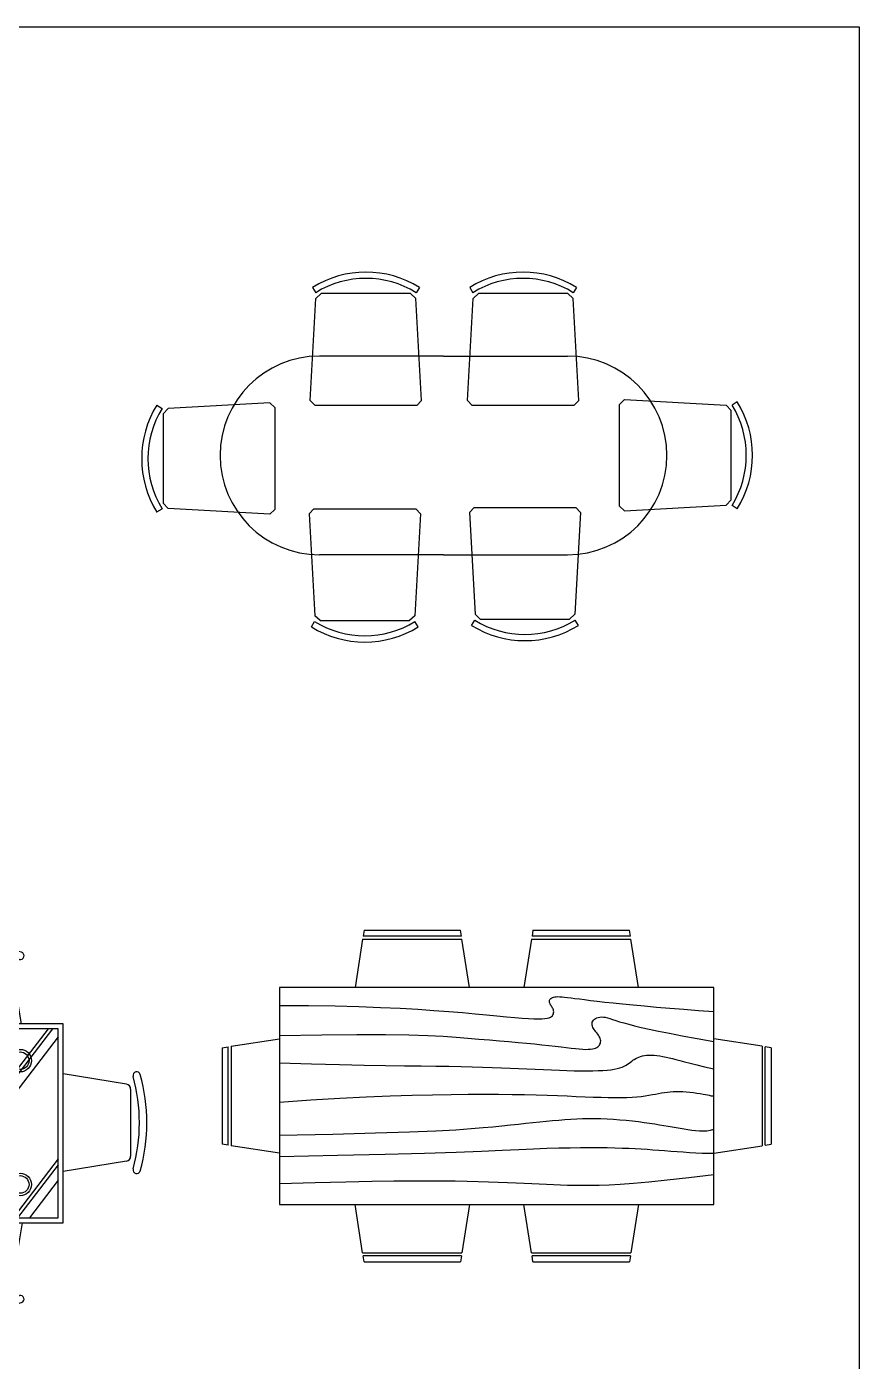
# Model space of a CAD drawing. Extents: x 15.9 to 33.1, y 12.3 to 21.3.
# Drawn here: x 29.75 to 33.1, y 15.95 to 21.32 of the extents above; entities that cross this region are included whole.
import ezdxf

# ---------------------------------------------------------------- set-up
doc = ezdxf.new("R2010")
doc.units = 0
doc.header["$LTSCALE"] = 0.5
doc.header["$MEASUREMENT"] = 0
doc.layers.get('0').update_dxf_attribs({"linetype": 'CONTINUOUS'})
doc.layers.add('Deftpoints', color=7, linetype='CONTINUOUS', plot=False)

# ---------------------------------------------------------------- blocks, each defined once
blk = doc.blocks.new('A$C0F754372')
for p, q in [((0.522, 2.3991), (0.5352, 2.3778)), ((0.5361, 2.3541), (0.5572, 2.3741)), ((0.9172, 2.3741), (0.5572, 2.3741)), ((0.9172, 2.3741), (0.9383, 2.3541)), ((0.9525, 2.3991), (0.9393, 2.3778)), ((0.5133, 1.9441), (0.5361, 2.3541)), ((0.9611, 1.9441), (0.9383, 2.3541)), ((0.5322, 1.9241), (0.5133, 1.9441)), ((0.9422, 1.9241), (0.9611, 1.9441)), ((0.9422, 1.9241), (0.5322, 1.9241)), ((0.0613, 1.7516), (0.0826, 1.7384)), ((0.0863, 1.7163), (0.1062, 1.7374)), ((0.5163, 1.7602), (0.1062, 1.7374)), ((0.5363, 1.7413), (0.5163, 1.7602)), ((0.5363, 1.7413), (0.5363, 1.3313)), ((0.9472, 1.7487), (0.9672, 1.7676)), ((0.9472, 1.3387), (0.9472, 1.7487)), ((0.9672, 1.7676), (1.3773, 1.7448)), ((1.3773, 1.7448), (1.3972, 1.7237)), ((1.3972, 1.3637), (1.3972, 1.7237)), ((1.4222, 1.7588), (1.4009, 1.7457)), ((0.0863, 1.7163), (0.0863, 1.3563)), ((0.3379, 1.2157), (0.3379, 1.7157)), ((1.1379, 1.2157), (1.1379, 1.7157)), ((0.1062, 1.3352), (0.0863, 1.3563)), ((1.3972, 1.3637), (1.3773, 1.3426)), ((0.0613, 1.3211), (0.0826, 1.3343)), ((0.5163, 1.3124), (0.1062, 1.3352)), ((0.5363, 1.3313), (0.5163, 1.3124)), ((0.9472, 1.3387), (0.9672, 1.3198)), ((0.9672, 1.3198), (1.3773, 1.3426)), ((1.4222, 1.3284), (1.4009, 1.3416)), ((0.3379, 1.2157), (0.3379, 0.7157)), ((1.1379, 1.2157), (1.1379, 0.7157)), ((0.0613, 1.1185), (0.0826, 1.1053)), ((0.0863, 1.0832), (0.1062, 1.1043)), ((0.0863, 1.0832), (0.0863, 0.7232)), ((0.5163, 1.1271), (0.1062, 1.1043)), ((0.5363, 1.1082), (0.5163, 1.1271)), ((0.5363, 1.1082), (0.5363, 0.6982)), ((0.9531, 1.1038), (0.9731, 1.1227)), ((0.9531, 0.6938), (0.9531, 1.1038)), ((0.9731, 1.1227), (1.3831, 1.0999)), ((1.3831, 1.0999), (1.4031, 1.0788)), ((1.4031, 0.7188), (1.4031, 1.0788)), ((1.428, 1.114), (1.4068, 1.1008)), ((0.0613, 0.688), (0.0826, 0.7012)), ((0.1062, 0.7021), (0.0863, 0.7232)), ((0.5163, 0.6793), (0.1062, 0.7021)), ((1.4031, 0.7188), (1.3831, 0.6977)), ((0.5363, 0.6982), (0.5163, 0.6793)), ((0.9531, 0.6938), (0.9731, 0.6749)), ((0.9731, 0.6749), (1.3831, 0.6977)), ((1.428, 0.6835), (1.4068, 0.6967)), ((0.5454, 0.5363), (0.5265, 0.5163)), ((0.5265, 0.5163), (0.5493, 0.1062)), ((0.5454, 0.5363), (0.9554, 0.5363)), ((0.9743, 0.5163), (0.9515, 0.1062)), ((0.9554, 0.5363), (0.9743, 0.5163)), ((0.5351, 0.0613), (0.5483, 0.0826)), ((0.5704, 0.0863), (0.5493, 0.1062)), ((0.5704, 0.0863), (0.9304, 0.0863)), ((0.9515, 0.1062), (0.9304, 0.0863)), ((0.9656, 0.0613), (0.9524, 0.0826))]:
    blk.add_line(p, q)
for centre, radius, start, end in [((0.7372, 2.052), 0.4084, 58.1974, 121.8026), ((0.7372, 2.052), 0.3834, 58.1974, 121.8026), ((0.7379, 1.7157), 0.4, 0, 180), ((0.4084, 1.5364), 0.4084, 148.1974, 211.8026), ((0.4084, 1.5364), 0.3834, 148.1974, 211.8026), ((1.0751, 1.5436), 0.3834, 328.1974, 31.8026), ((1.0751, 1.5436), 0.4084, 328.1974, 31.8026), ((0.4084, 0.9033), 0.4084, 148.1974, 211.8026), ((0.4084, 0.9033), 0.3834, 148.1974, 211.8026), ((1.0809, 0.8988), 0.3834, 328.1974, 31.8026), ((1.0809, 0.8988), 0.4084, 328.1974, 31.8026), ((0.7379, 0.7157), 0.4, 180, 0), ((0.7504, 0.4084), 0.4084, 238.1974, 301.8026), ((0.7504, 0.4084), 0.3834, 238.1974, 301.8026)]:
    blk.add_arc(centre, radius, start, end)
blk = doc.blocks.new('A$C01F42A49')
for p, q in [((0.5355, 1.3787), (0.4972, 1.1456)), ((0.8254, 1.3954), (0.5552, 1.3954)), ((0.8451, 1.3787), (0.8834, 1.1456)), ((1.217, 1.3787), (1.1787, 1.1456)), ((1.2367, 1.3954), (1.5069, 1.3954)), ((1.5266, 1.3787), (1.5649, 1.1456)), ((1.7342, 1.1456), (0.3342, 1.1456)), ((0.3342, 1.1456), (0.3342, 0.3456)), ((1.7342, 0.3456), (1.7342, 1.1456)), ((1.7142, 1.1256), (0.3542, 1.1256)), ((0.3542, 1.1256), (0.3542, 0.3656)), ((1.7142, 0.3656), (1.7142, 1.1256)), ((0.0792, 0.9029), (0.3342, 0.9448)), ((1.9892, 0.9029), (1.7342, 0.9448)), ((0.0624, 0.8832), (0.0624, 0.613)), ((2.0059, 0.8832), (2.0059, 0.613)), ((0.0792, 0.5933), (0.3342, 0.5514)), ((1.9892, 0.5933), (1.7342, 0.5514)), ((0.3342, 0.3456), (1.7342, 0.3456)), ((0.3542, 0.3656), (1.7142, 0.3656)), ((0.5355, 0.0792), (0.4917, 0.3456)), ((0.8451, 0.0792), (0.8889, 0.3456)), ((1.217, 0.0792), (1.1732, 0.3456)), ((1.5266, 0.0792), (1.5704, 0.3456)), ((0.8254, 0.0624), (0.5552, 0.0624)), ((1.2367, 0.0624), (1.5069, 0.0624))]:
    blk.add_line(p, q)
at = {"linetype": 'ByBlock'}
for p, q in [((0.7713, 1.1256), (0.3542, 0.583)), ((0.7233, 1.1256), (0.3542, 0.6453)), ((0.7053, 1.1256), (0.3542, 0.6688)), ((1.1756, 1.1256), (0.5914, 0.3656)), ((1.1936, 1.1256), (0.6094, 0.3656)), ((1.2416, 1.1256), (0.6573, 0.3656)), ((1.6731, 1.1256), (1.0888, 0.3656)), ((1.6911, 1.1256), (1.1068, 0.3656)), ((1.7142, 1.0932), (1.1548, 0.3656)), ((1.7142, 0.6023), (1.5322, 0.3656)), ((1.7142, 0.5788), (1.5502, 0.3656)), ((1.7142, 0.5165), (1.5981, 0.3656))]:
    blk.add_line(p, q, dxfattribs=at)
for centre, radius in [((0.5108, 0.998), 0.0454), ((0.5108, 0.998), 0.0354), ((1.5611, 0.998), 0.0454), ((1.5611, 0.998), 0.0354), ((0.5108, 0.4995), 0.0454), ((1.5611, 0.4995), 0.0454), ((0.5108, 0.4995), 0.0354), ((1.5611, 0.4995), 0.0354)]:
    blk.add_circle(centre, radius)
for centre, radius, start, end in [((0.6903, 0.7365), 0.7243, 74.4701, 105.577), ((1.3718, 0.7365), 0.7243, 74.423, 105.5299), ((0.5004, 1.4199), 0.015, 105.4901, 284.2842), ((0.6903, 0.7369), 0.6939, 74.4325, 105.5675), ((0.8803, 1.4199), 0.015, 255.7158, 74.5099), ((1.1819, 1.4199), 0.015, 105.4901, 284.2842), ((1.3718, 0.7369), 0.6939, 74.4325, 105.5675), ((1.5617, 1.4199), 0.015, 255.7158, 74.5099), ((0.5552, 1.3754), 0.02, 90, 170.6717), ((0.8254, 1.3754), 0.02, 9.3283, 90), ((1.2367, 1.3754), 0.02, 90, 170.6717), ((1.5069, 1.3754), 0.02, 9.3283, 90), ((0.7214, 0.7481), 0.7243, 164.4701, 195.577), ((0.038, 0.9381), 0.015, 345.7158, 164.5099), ((0.721, 0.7481), 0.6939, 164.4325, 195.5675), ((2.0303, 0.9381), 0.015, 15.4901, 194.2842), ((1.3473, 0.7481), 0.6939, 344.4325, 15.5675), ((1.347, 0.7481), 0.7243, 344.423, 15.5299), ((0.0824, 0.8832), 0.02, 99.3283, 180), ((1.9859, 0.8832), 0.02, 0, 80.6717), ((0.0824, 0.613), 0.02, 180, 260.6717), ((1.9859, 0.613), 0.02, 279.3283, 0), ((0.038, 0.5582), 0.015, 195.4901, 14.2842), ((2.0303, 0.5582), 0.015, 165.7158, 344.5099), ((0.5552, 0.0824), 0.02, 189.3283, 270), ((0.8254, 0.0824), 0.02, 270, 350.6717), ((1.2367, 0.0824), 0.02, 189.3283, 270), ((1.5069, 0.0824), 0.02, 270, 350.6717), ((0.5004, 0.038), 0.015, 75.7158, 254.5099), ((0.6903, 0.7214), 0.7243, 254.423, 285.5299), ((0.6903, 0.721), 0.6939, 254.4325, 285.5675), ((0.8803, 0.038), 0.015, 285.4901, 104.2842), ((1.1819, 0.038), 0.015, 75.7158, 254.5099), ((1.3718, 0.7214), 0.7243, 254.4701, 285.577), ((1.3718, 0.721), 0.6939, 254.4325, 285.5675), ((1.5617, 0.038), 0.015, 285.4901, 104.2842)]:
    blk.add_arc(centre, radius, start, end)
blk = doc.blocks.new('A$C72FA0E17')
at = {"linetype": 'Continuous'}
for p, q in [((0.5654, 1.3001), (0.535, 1.1056)), ((0.5655, 1.3001), (0.9657, 1.3001)), ((0.5711, 1.3365), (0.5673, 1.3122)), ((0.9637, 1.3122), (0.5673, 1.3122)), ((0.5711, 1.3365), (0.9599, 1.3365)), ((0.9636, 1.3122), (0.9599, 1.3365)), ((0.9959, 1.1056), (0.9655, 1.3)), ((1.2458, 1.3001), (1.2154, 1.1056)), ((1.2459, 1.3001), (1.6461, 1.3001)), ((1.2515, 1.3365), (1.2477, 1.3122)), ((1.6441, 1.3122), (1.2477, 1.3122)), ((1.2515, 1.3365), (1.6403, 1.3365)), ((1.644, 1.3122), (1.6403, 1.3365)), ((1.6763, 1.1056), (1.6459, 1.3)), ((1.9805, 1.1057), (0.2309, 1.1057)), ((0.2309, 1.1057), (0.2309, 0.2309)), ((1.9805, 0.2309), (1.9805, 1.1057)), ((0.2309, 1.0328), (0.348, 1.0322)), ((0.348, 1.0322), (0.4542, 1.0307)), ((0.4542, 1.0307), (0.5503, 1.0283)), ((0.5503, 1.0283), (0.6372, 1.0252)), ((0.6372, 1.0252), (0.716, 1.0215)), ((0.716, 1.0215), (0.7874, 1.0174)), ((1.3178, 1.0479), (1.3179, 1.0509)), ((1.3183, 1.0449), (1.3178, 1.0479)), ((1.3179, 1.0509), (1.3186, 1.0538)), ((1.3193, 1.0419), (1.3183, 1.0449)), ((1.3186, 1.0538), (1.3198, 1.0565)), ((1.3208, 1.0388), (1.3193, 1.0419)), ((1.3198, 1.0565), (1.3216, 1.0591)), ((1.3226, 1.0357), (1.3208, 1.0388)), ((1.3216, 1.0591), (1.324, 1.0614)), ((1.3246, 1.0325), (1.3226, 1.0357)), ((1.324, 1.0614), (1.3269, 1.0634)), ((1.3267, 1.0292), (1.3246, 1.0325)), ((1.3288, 1.0258), (1.3267, 1.0292)), ((1.3269, 1.0634), (1.3304, 1.0651)), ((1.3308, 1.0223), (1.3288, 1.0258)), ((1.3304, 1.0651), (1.3345, 1.0665)), ((1.3324, 1.0186), (1.3308, 1.0223)), ((1.3345, 1.0665), (1.3393, 1.0674)), ((1.3393, 1.0674), (1.345, 1.068)), ((1.345, 1.068), (1.3517, 1.0682)), ((1.3517, 1.0682), (1.3595, 1.068)), ((1.3595, 1.068), (1.3686, 1.0674)), ((1.3686, 1.0674), (1.3791, 1.0665)), ((1.3791, 1.0665), (1.3912, 1.0651)), ((1.3912, 1.0651), (1.405, 1.0634)), ((1.405, 1.0634), (1.4208, 1.0614)), ((1.4208, 1.0614), (1.4389, 1.059)), ((1.4389, 1.059), (1.4596, 1.0563)), ((1.4596, 1.0563), (1.4833, 1.0533)), ((1.4833, 1.0533), (1.5101, 1.0501)), ((1.5101, 1.0501), (1.5404, 1.0466)), ((1.5404, 1.0466), (1.5744, 1.0429)), ((1.5744, 1.0429), (1.6125, 1.039)), ((1.6125, 1.039), (1.6545, 1.0349)), ((1.6545, 1.0349), (1.7003, 1.0307)), ((1.7003, 1.0307), (1.7497, 1.0264)), ((1.7497, 1.0264), (1.8026, 1.022)), ((1.8026, 1.022), (1.8588, 1.0175)), ((0.7874, 1.0174), (0.8525, 1.013)), ((0.8525, 1.013), (0.9123, 1.0085)), ((0.9123, 1.0085), (0.9674, 1.0039)), ((0.9674, 1.0039), (1.0181, 0.9995)), ((1.0181, 0.9995), (1.0645, 0.9952)), ((1.0645, 0.9952), (1.1065, 0.9912)), ((1.1065, 0.9912), (1.1444, 0.9876)), ((1.1444, 0.9876), (1.1781, 0.9845)), ((1.1781, 0.9845), (1.2077, 0.982)), ((1.2077, 0.982), (1.2332, 0.9801)), ((1.2332, 0.9801), (1.2548, 0.979)), ((1.2548, 0.979), (1.2728, 0.9785)), ((1.2728, 0.9785), (1.2876, 0.9787)), ((1.2876, 0.9787), (1.2995, 0.9796)), ((1.2995, 0.9796), (1.309, 0.981)), ((1.309, 0.981), (1.3164, 0.9829)), ((1.3164, 0.9829), (1.322, 0.9854)), ((1.322, 0.9854), (1.3264, 0.9882)), ((1.3264, 0.9882), (1.3297, 0.9914)), ((1.3297, 0.9914), (1.3322, 0.9949)), ((1.3322, 0.9949), (1.3338, 0.9987)), ((1.3338, 1.0147), (1.3324, 1.0186)), ((1.3346, 1.0107), (1.3338, 1.0147)), ((1.3338, 0.9987), (1.3347, 1.0026)), ((1.335, 1.0067), (1.3346, 1.0107)), ((1.3347, 1.0026), (1.335, 1.0067)), ((1.4906, 0.9661), (1.4924, 0.97)), ((1.4924, 0.97), (1.4952, 0.9737)), ((1.4952, 0.9737), (1.4988, 0.9771)), ((1.4988, 0.9771), (1.5032, 0.9801)), ((1.5032, 0.9801), (1.5084, 0.9826)), ((1.5084, 0.9826), (1.5142, 0.9846)), ((1.5142, 0.9846), (1.5206, 0.9859)), ((1.5206, 0.9859), (1.5276, 0.9865)), ((1.5276, 0.9865), (1.535, 0.9862)), ((1.535, 0.9862), (1.5428, 0.985)), ((1.5428, 0.985), (1.5514, 0.9829)), ((1.5514, 0.9829), (1.561, 0.98)), ((1.561, 0.98), (1.572, 0.9764)), ((1.572, 0.9764), (1.5848, 0.9722)), ((1.5848, 0.9722), (1.5997, 0.9675)), ((1.5997, 0.9675), (1.6171, 0.9624)), ((1.8588, 1.0175), (1.9181, 1.013)), ((1.9181, 1.013), (1.9805, 1.0085)), ((0.2309, 0.9113), (0.4015, 0.9147)), ((0.4015, 0.9147), (0.5426, 0.9162)), ((0.5426, 0.9162), (0.6579, 0.9161)), ((0.6579, 0.9161), (0.7517, 0.9145)), ((0.7517, 0.9145), (0.8277, 0.912)), ((1.4895, 0.9578), (1.4897, 0.962)), ((1.4901, 0.9535), (1.4895, 0.9578)), ((1.4897, 0.962), (1.4906, 0.9661)), ((1.4914, 0.9491), (1.4901, 0.9535)), ((1.4933, 0.9446), (1.4914, 0.9491)), ((1.4957, 0.9401), (1.4933, 0.9446)), ((1.4985, 0.9356), (1.4957, 0.9401)), ((1.5017, 0.931), (1.4985, 0.9356)), ((1.5051, 0.9264), (1.5017, 0.931)), ((1.5087, 0.9219), (1.5051, 0.9264)), ((1.5122, 0.9173), (1.5087, 0.9219)), ((1.5155, 0.9128), (1.5122, 0.9173)), ((1.6171, 0.9624), (1.6372, 0.9568)), ((1.6372, 0.9568), (1.6606, 0.9509)), ((1.6606, 0.9509), (1.6879, 0.9446)), ((1.6879, 0.9446), (1.7199, 0.9376)), ((1.7199, 0.9376), (1.7576, 0.9299)), ((1.7576, 0.9299), (1.8016, 0.9211)), ((1.8016, 0.9211), (1.8529, 0.9111)), ((0, 0.8627), (0.0243, 0.8664)), ((0, 0.8627), (0, 0.4739)), ((0.0243, 0.47), (0.0243, 0.8664)), ((0.0364, 0.8683), (0.2309, 0.8987)), ((0.0365, 0.8682), (0.0365, 0.468)), ((0.8277, 0.912), (0.8899, 0.9087)), ((0.8899, 0.9087), (0.9425, 0.905)), ((0.9425, 0.905), (0.9892, 0.9011)), ((0.9892, 0.9011), (1.0335, 0.8974)), ((1.0335, 0.8974), (1.0759, 0.8939)), ((1.0759, 0.8939), (1.1164, 0.8905)), ((1.1164, 0.8905), (1.1549, 0.8872)), ((1.1549, 0.8872), (1.1913, 0.884)), ((1.1913, 0.884), (1.2257, 0.8809)), ((1.2257, 0.8809), (1.2579, 0.8778)), ((1.2579, 0.8778), (1.2879, 0.8748)), ((1.2879, 0.8748), (1.3156, 0.8718)), ((1.3156, 0.8718), (1.3412, 0.8688)), ((1.3412, 0.8688), (1.3645, 0.866)), ((1.3645, 0.866), (1.3859, 0.8634)), ((1.3859, 0.8634), (1.4052, 0.8611)), ((1.4052, 0.8611), (1.4226, 0.8591)), ((1.4981, 0.8594), (1.5038, 0.8614)), ((1.5038, 0.8614), (1.5086, 0.8639)), ((1.5086, 0.8639), (1.5127, 0.8667)), ((1.5127, 0.8667), (1.5162, 0.8699)), ((1.5184, 0.9082), (1.5155, 0.9128)), ((1.5162, 0.8699), (1.5191, 0.8735)), ((1.5209, 0.9037), (1.5184, 0.9082)), ((1.5191, 0.8735), (1.5214, 0.8773)), ((1.5228, 0.8991), (1.5209, 0.9037)), ((1.5214, 0.8773), (1.5231, 0.8814)), ((1.5239, 0.8946), (1.5228, 0.8991)), ((1.5231, 0.8814), (1.524, 0.8856)), ((1.5244, 0.8901), (1.5239, 0.8946)), ((1.524, 0.8856), (1.5244, 0.8901)), ((1.8529, 0.9111), (1.9123, 0.8998)), ((1.9123, 0.8998), (1.9805, 0.887)), ((2.1749, 0.8683), (1.9804, 0.8987)), ((2.1749, 0.8682), (2.1749, 0.468)), ((2.2113, 0.8627), (2.187, 0.8664)), ((2.187, 0.47), (2.187, 0.8664)), ((2.2113, 0.8627), (2.2113, 0.4739)), ((1.4226, 0.8591), (1.4381, 0.8576)), ((1.4381, 0.8576), (1.4519, 0.8566)), ((1.4519, 0.8566), (1.464, 0.8561)), ((1.464, 0.8561), (1.4745, 0.8562)), ((1.4745, 0.8562), (1.4836, 0.8568)), ((1.4836, 0.8568), (1.4914, 0.8578)), ((1.4914, 0.8578), (1.4981, 0.8594)), ((1.6439, 0.8041), (1.6492, 0.8081)), ((1.6492, 0.8081), (1.6544, 0.812)), ((1.6544, 0.812), (1.6598, 0.8157)), ((1.6598, 0.8157), (1.6655, 0.8192)), ((1.6655, 0.8192), (1.6715, 0.8223)), ((1.6715, 0.8223), (1.678, 0.8252)), ((1.678, 0.8252), (1.6849, 0.8276)), ((1.6849, 0.8276), (1.6923, 0.8297)), ((1.6923, 0.8297), (1.7004, 0.8312)), ((1.7004, 0.8312), (1.7091, 0.8323)), ((1.7091, 0.8323), (1.7186, 0.8328)), ((1.7186, 0.8328), (1.7288, 0.8327)), ((1.7288, 0.8327), (1.7395, 0.8321)), ((1.7395, 0.8321), (1.7509, 0.831)), ((1.7509, 0.831), (1.7627, 0.8294)), ((1.7627, 0.8294), (1.7749, 0.8274)), ((1.7749, 0.8274), (1.7874, 0.825)), ((1.7874, 0.825), (1.8002, 0.8221)), ((1.8002, 0.8221), (1.8134, 0.8189)), ((1.8134, 0.8189), (1.8275, 0.8152)), ((1.8275, 0.8152), (1.8435, 0.8109)), ((1.8435, 0.8109), (1.8622, 0.8059)), ((0.2309, 0.8019), (0.3593, 0.7979)), ((0.3593, 0.7979), (0.4722, 0.7948)), ((0.4722, 0.7948), (0.5712, 0.7926)), ((0.5712, 0.7926), (0.6579, 0.791)), ((0.6579, 0.791), (0.7338, 0.7899)), ((0.7338, 0.7899), (0.8007, 0.7891)), ((0.8007, 0.7891), (0.8599, 0.7884)), ((0.8599, 0.7884), (0.9133, 0.7877)), ((0.9133, 0.7877), (0.9621, 0.7869)), ((0.9621, 0.7869), (1.007, 0.7859)), ((1.007, 0.7859), (1.0487, 0.7847)), ((1.0487, 0.7847), (1.0877, 0.7834)), ((1.0877, 0.7834), (1.1245, 0.782)), ((1.1245, 0.782), (1.1596, 0.7806)), ((1.1596, 0.7806), (1.1936, 0.7791)), ((1.1936, 0.7791), (1.2272, 0.7776)), ((1.2272, 0.7776), (1.2605, 0.7761)), ((1.2605, 0.7761), (1.2936, 0.7746)), ((1.2936, 0.7746), (1.3261, 0.7733)), ((1.3261, 0.7733), (1.3578, 0.772)), ((1.3578, 0.772), (1.3883, 0.771)), ((1.3883, 0.771), (1.4174, 0.7702)), ((1.4174, 0.7702), (1.4448, 0.7697)), ((1.4448, 0.7697), (1.4702, 0.7695)), ((1.4702, 0.7695), (1.4933, 0.7697)), ((1.4933, 0.7697), (1.5144, 0.7703)), ((1.5144, 0.7703), (1.5333, 0.7712)), ((1.5333, 0.7712), (1.5504, 0.7725)), ((1.5504, 0.7725), (1.5656, 0.7742)), ((1.5656, 0.7742), (1.5792, 0.7763)), ((1.5792, 0.7763), (1.5912, 0.7788)), ((1.5912, 0.7788), (1.6018, 0.7816)), ((1.6018, 0.7816), (1.611, 0.7849)), ((1.611, 0.7849), (1.6191, 0.7884)), ((1.6191, 0.7884), (1.6263, 0.7922)), ((1.6263, 0.7922), (1.6327, 0.7961)), ((1.6327, 0.7961), (1.6385, 0.8001)), ((1.6385, 0.8001), (1.6439, 0.8041)), ((1.8622, 0.8059), (1.8844, 0.8002)), ((1.8844, 0.8002), (1.911, 0.7937)), ((1.911, 0.7937), (1.9427, 0.7862)), ((1.9427, 0.7862), (1.9805, 0.7776)), ((0.2309, 0.644), (0.3574, 0.6522)), ((0.3574, 0.6522), (0.4734, 0.659)), ((0.4734, 0.659), (0.5795, 0.6643)), ((0.5795, 0.6643), (0.6766, 0.6684)), ((0.6766, 0.6684), (0.7654, 0.6714)), ((0.7654, 0.6714), (0.8468, 0.6734)), ((0.8468, 0.6734), (0.9215, 0.6747)), ((0.9215, 0.6747), (0.9902, 0.6753)), ((0.9902, 0.6753), (1.0538, 0.6755)), ((1.0538, 0.6755), (1.1126, 0.6752)), ((1.1126, 0.6752), (1.1672, 0.6746)), ((1.1672, 0.6746), (1.2178, 0.6737)), ((1.2178, 0.6737), (1.2649, 0.6725)), ((1.2649, 0.6725), (1.3089, 0.6712)), ((1.3089, 0.6712), (1.3502, 0.6698)), ((1.3502, 0.6698), (1.3892, 0.6683)), ((1.3892, 0.6683), (1.4262, 0.6667)), ((1.4262, 0.6667), (1.4613, 0.6653)), ((1.4613, 0.6653), (1.4944, 0.664)), ((1.4944, 0.664), (1.5256, 0.6629)), ((1.5256, 0.6629), (1.5548, 0.6621)), ((1.5548, 0.6621), (1.5819, 0.6617)), ((1.5819, 0.6617), (1.6071, 0.6617)), ((1.6071, 0.6617), (1.6301, 0.6622)), ((1.6301, 0.6622), (1.6511, 0.6632)), ((1.6511, 0.6632), (1.6703, 0.6647)), ((1.6703, 0.6647), (1.6878, 0.6666)), ((1.6878, 0.6666), (1.7038, 0.6688)), ((1.7038, 0.6688), (1.7186, 0.6711)), ((1.7186, 0.6711), (1.7324, 0.6736)), ((1.7324, 0.6736), (1.7453, 0.676)), ((1.7453, 0.676), (1.7577, 0.6784)), ((1.7577, 0.6784), (1.7697, 0.6806)), ((1.7697, 0.6806), (1.7814, 0.6825)), ((1.7814, 0.6825), (1.7931, 0.6841)), ((1.7931, 0.6841), (1.8048, 0.6855)), ((1.8048, 0.6855), (1.8167, 0.6864)), ((1.8167, 0.6864), (1.8289, 0.6869)), ((1.8289, 0.6869), (1.8416, 0.687)), ((1.8416, 0.687), (1.8549, 0.6865)), ((1.8549, 0.6865), (1.8689, 0.6855)), ((1.8689, 0.6855), (1.8832, 0.684)), ((1.8832, 0.684), (1.8976, 0.6822)), ((1.8976, 0.6822), (1.9115, 0.6801)), ((1.9115, 0.6801), (1.9246, 0.678)), ((1.9246, 0.678), (1.9365, 0.6759)), ((1.9365, 0.6759), (1.9468, 0.674)), ((1.9468, 0.674), (1.9551, 0.6723)), ((1.9551, 0.6723), (1.9613, 0.671)), ((1.9613, 0.671), (1.9655, 0.67)), ((1.9655, 0.67), (1.9684, 0.6692)), ((1.9684, 0.6692), (1.9705, 0.6688)), ((1.9705, 0.6688), (1.9722, 0.6685)), ((1.9722, 0.6685), (1.9741, 0.6683)), ((1.9741, 0.6683), (1.9767, 0.6683)), ((1.9767, 0.6683), (1.9805, 0.6683)), ((1.0027, 0.5368), (1.0507, 0.5408)), ((1.0507, 0.5408), (1.0905, 0.5447)), ((1.0905, 0.5447), (1.1268, 0.5484)), ((1.1268, 0.5484), (1.1608, 0.5519)), ((1.1608, 0.5519), (1.1928, 0.5553)), ((1.1928, 0.5553), (1.223, 0.5584)), ((1.223, 0.5584), (1.2516, 0.5613)), ((1.2516, 0.5613), (1.2788, 0.5641)), ((1.2788, 0.5641), (1.305, 0.5667)), ((1.305, 0.5667), (1.3304, 0.569)), ((1.3304, 0.569), (1.3552, 0.5712)), ((1.3552, 0.5712), (1.3796, 0.5731)), ((1.3796, 0.5731), (1.4037, 0.5748)), ((1.4037, 0.5748), (1.4276, 0.5761)), ((1.4276, 0.5761), (1.4516, 0.5771)), ((1.4516, 0.5771), (1.4757, 0.5776)), ((1.4757, 0.5776), (1.5, 0.5776)), ((1.5, 0.5776), (1.5248, 0.5771)), ((1.5248, 0.5771), (1.5501, 0.5761)), ((1.5501, 0.5761), (1.5757, 0.5746)), ((1.5757, 0.5746), (1.6014, 0.5726)), ((1.6014, 0.5726), (1.6268, 0.5703)), ((1.6268, 0.5703), (1.6518, 0.5677)), ((1.6518, 0.5677), (1.676, 0.5649)), ((1.676, 0.5649), (1.6993, 0.5619)), ((1.6993, 0.5619), (1.7213, 0.5589)), ((1.7213, 0.5589), (1.7418, 0.5559)), ((1.7418, 0.5559), (1.761, 0.5528)), ((1.761, 0.5528), (1.7791, 0.5498)), ((1.7791, 0.5498), (1.7963, 0.5469)), ((1.7963, 0.5469), (1.8128, 0.544)), ((1.8128, 0.544), (1.8288, 0.5411)), ((1.8288, 0.5411), (1.8444, 0.5383)), ((1.8444, 0.5383), (1.86, 0.5356)), ((0.2309, 0.5103), (0.4451, 0.5149)), ((0.4451, 0.5149), (0.6176, 0.5194)), ((0.6176, 0.5194), (0.7541, 0.5239)), ((0.7541, 0.5239), (0.86, 0.5283)), ((0.86, 0.5283), (0.941, 0.5326)), ((0.941, 0.5326), (1.0027, 0.5368)), ((1.86, 0.5356), (1.8756, 0.533)), ((1.8756, 0.533), (1.8912, 0.5308)), ((1.8912, 0.5308), (1.9067, 0.529)), ((1.9067, 0.529), (1.9221, 0.5279)), ((1.9221, 0.5279), (1.9373, 0.5277)), ((1.9373, 0.5277), (1.9521, 0.5286)), ((1.9521, 0.5286), (1.9665, 0.5309)), ((1.9665, 0.5309), (1.9805, 0.5346)), ((0.0243, 0.4701), (0, 0.4739)), ((0.2309, 0.4378), (0.0365, 0.4682)), ((0.4641, 0.4298), (0.6569, 0.4343)), ((0.6569, 0.4343), (0.8144, 0.4386)), ((0.8144, 0.4386), (0.9419, 0.4427)), ((0.9419, 0.4427), (1.0444, 0.4465)), ((1.0444, 0.4465), (1.127, 0.45)), ((1.127, 0.45), (1.195, 0.4531)), ((1.195, 0.4531), (1.2535, 0.4556)), ((1.2535, 0.4556), (1.3068, 0.4576)), ((1.3068, 0.4576), (1.356, 0.4591)), ((1.356, 0.4591), (1.4014, 0.4601)), ((1.4014, 0.4601), (1.4433, 0.4607)), ((1.4433, 0.4607), (1.482, 0.4609)), ((1.482, 0.4609), (1.5177, 0.4608)), ((1.5177, 0.4608), (1.5508, 0.4603)), ((1.5508, 0.4603), (1.5815, 0.4597)), ((1.5815, 0.4597), (1.6102, 0.4588)), ((1.6102, 0.4588), (1.6371, 0.4578)), ((1.6371, 0.4578), (1.6626, 0.4566)), ((1.6626, 0.4566), (1.6871, 0.4552)), ((1.6871, 0.4552), (1.7109, 0.4538)), ((1.7109, 0.4538), (1.7344, 0.4521)), ((1.7344, 0.4521), (1.758, 0.4504)), ((1.758, 0.4504), (1.782, 0.4485)), ((1.782, 0.4485), (1.8066, 0.4466)), ((1.8066, 0.4466), (1.8318, 0.4447)), ((1.8318, 0.4447), (1.8572, 0.4428)), ((1.8572, 0.4428), (1.8827, 0.4411)), ((1.8827, 0.4411), (1.908, 0.4396)), ((1.908, 0.4396), (1.9329, 0.4384)), ((1.9329, 0.4384), (1.9571, 0.4377)), ((1.9571, 0.4377), (1.9805, 0.4374)), ((1.9804, 0.4378), (2.1748, 0.4682)), ((2.187, 0.4701), (2.2113, 0.4739)), ((0.2309, 0.4253), (0.4641, 0.4298)), ((0.3745, 0.3199), (0.4973, 0.3229)), ((0.4973, 0.3229), (0.6019, 0.325)), ((0.6019, 0.325), (0.6907, 0.3263)), ((0.6907, 0.3263), (0.7662, 0.3269)), ((0.7662, 0.3269), (0.831, 0.327)), ((0.831, 0.327), (0.8876, 0.3267)), ((0.8876, 0.3267), (0.9386, 0.326)), ((0.9386, 0.326), (0.986, 0.3252)), ((0.986, 0.3252), (1.0306, 0.3242)), ((1.0306, 0.3242), (1.0723, 0.323)), ((1.0723, 0.323), (1.1116, 0.3217)), ((1.6563, 0.3173), (1.7188, 0.3228)), ((1.7188, 0.3228), (1.7924, 0.3303)), ((1.7924, 0.3303), (1.8791, 0.3401)), ((1.8791, 0.3401), (1.9805, 0.3524)), ((0.2309, 0.3159), (0.3745, 0.3199)), ((1.1116, 0.3217), (1.1485, 0.3203)), ((1.1485, 0.3203), (1.1833, 0.3189)), ((1.1833, 0.3189), (1.2162, 0.3174)), ((1.2162, 0.3174), (1.2474, 0.3159)), ((1.2474, 0.3159), (1.2771, 0.3144)), ((1.2771, 0.3144), (1.3058, 0.3129)), ((1.3058, 0.3129), (1.3339, 0.3116)), ((1.3339, 0.3116), (1.3619, 0.3105)), ((1.3619, 0.3105), (1.3904, 0.3095)), ((1.3904, 0.3095), (1.4198, 0.3089)), ((1.4198, 0.3089), (1.4506, 0.3087)), ((1.4506, 0.3087), (1.4833, 0.3088)), ((1.4833, 0.3088), (1.5186, 0.3095)), ((1.5186, 0.3095), (1.558, 0.3109)), ((1.558, 0.3109), (1.6033, 0.3134)), ((1.6033, 0.3134), (1.6563, 0.3173)), ((0.2309, 0.2309), (1.9805, 0.2309)), ((0.5654, 0.0364), (0.535, 0.2309)), ((0.9959, 0.2309), (0.9655, 0.0365)), ((1.2458, 0.0364), (1.2154, 0.2309)), ((1.6763, 0.2309), (1.6459, 0.0365)), ((0.5655, 0.0365), (0.9657, 0.0365)), ((0.5711, 0), (0.5673, 0.0243)), ((0.9637, 0.0243), (0.5673, 0.0243)), ((0.5711, 0), (0.9599, 0)), ((0.9636, 0.0243), (0.9599, 0)), ((1.2459, 0.0365), (1.6461, 0.0365)), ((1.2515, 0), (1.2477, 0.0243)), ((1.6441, 0.0243), (1.2477, 0.0243)), ((1.2515, 0), (1.6403, 0)), ((1.644, 0.0243), (1.6403, 0))]:
    blk.add_line(p, q, dxfattribs=at)

msp = doc.modelspace()

# ---------------------------------------------------------------- linework, layer by layer
at = {"layer": 'Deftpoints'}
msp.add_lwpolyline([(15.9304, 21.3208), (33.1027, 21.3208), (33.1027, 12.3427), (15.9304, 12.3427)], close=True, dxfattribs=at)

# ---------------------------------------------------------------- block references
at = {"rotation": 270}
msp.add_blockref('A$C0F754372', (30.2122, 20.3324), dxfattribs=at)
for name, p in [('A$C72FA0E17', (30.5367, 16.3472)), ('A$C01F42A49', (28.1619, 16.1598))]:
    msp.add_blockref(name, p)

doc.saveas('drawing.dxf')
